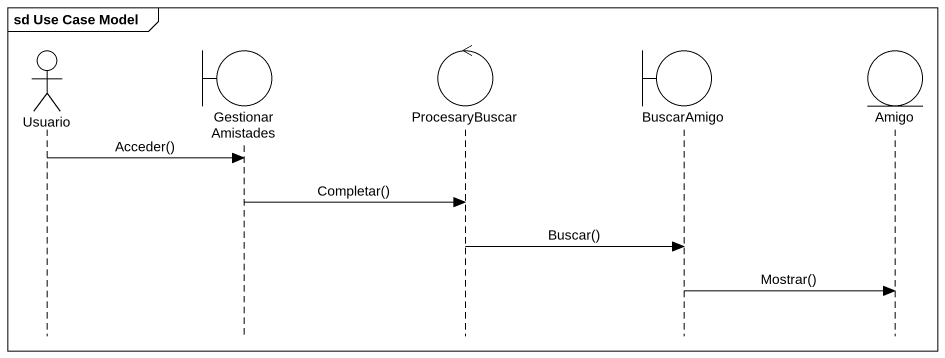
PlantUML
@startuml
mainframe sd Use Case Model
hide footbox
actor Usuario
boundary GestionarAmistades
control ProcesaryBuscar
boundary BuscarAmigo
entity Amigo

Usuario -> GestionarAmistades : Acceder()
GestionarAmistades -> ProcesaryBuscar : Completar()
ProcesaryBuscar -> BuscarAmigo : Buscar()
BuscarAmigo -> Amigo : Mostrar()
@enduml
